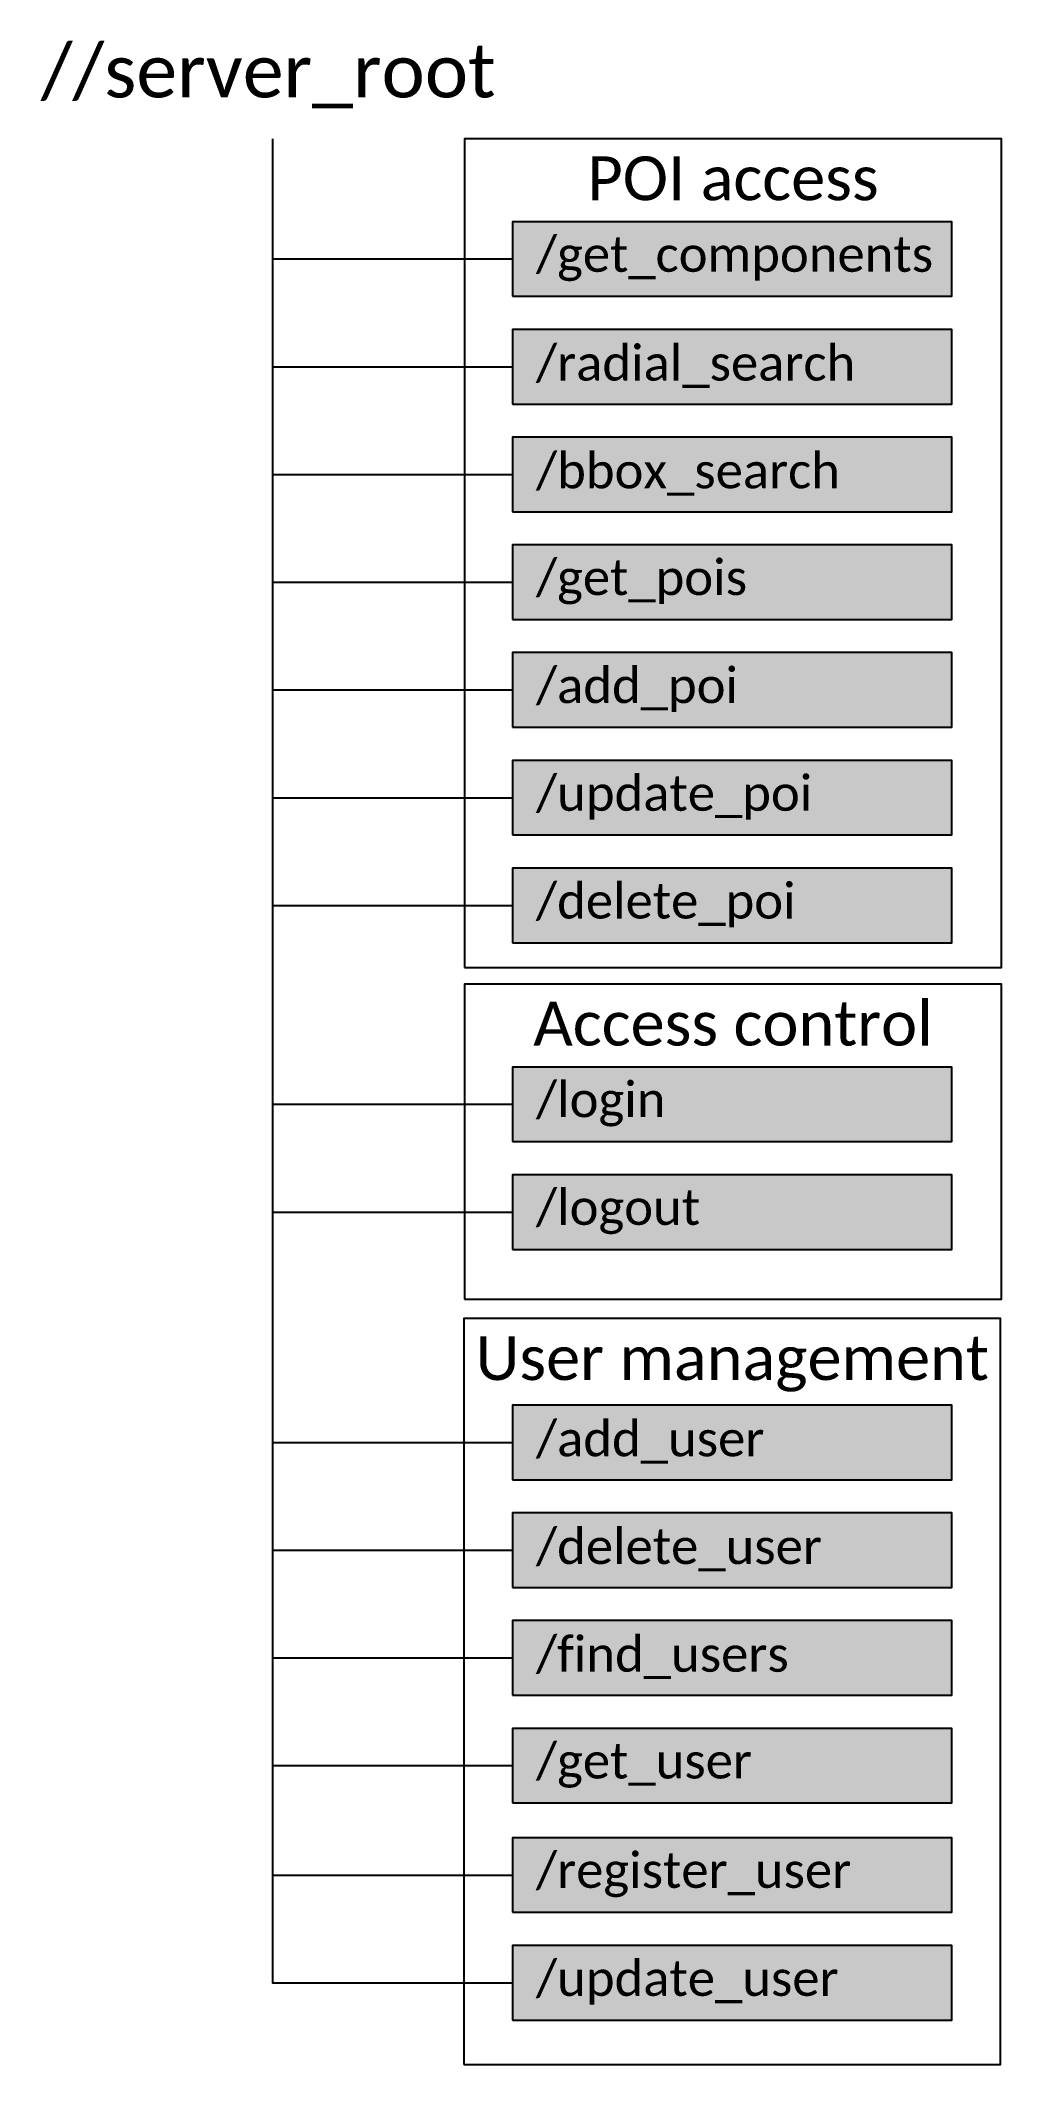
# Model space of a CAD drawing. Extents: x 18 to 76, y 0 to 122.
import ezdxf

# ---------------------------------------------------------------- set-up
doc = ezdxf.new("R2010")
doc.units = 0
doc.header["$MEASUREMENT"] = 0
doc.layers.get('0').update_dxf_attribs({"linetype": 'CONTINUOUS'})
doc.layers.add('CONNECTOR', color=7, linetype='CONTINUOUS')
doc.styles.get("Standard").update_dxf_attribs({"font": 'txt.shx'})

msp = doc.modelspace()

# ---------------------------------------------------------------- hatches: boundary and pattern name
for points in [[(46.13, 106.77), (72.63, 106.77), (72.63, 111.27), (46.13, 111.27)], [(46.13, 100.27), (72.63, 100.27), (72.63, 104.77), (46.13, 104.77)], [(46.13, 93.77), (72.63, 93.77), (72.63, 98.27), (46.13, 98.27)], [(46.13, 87.27), (72.63, 87.27), (72.63, 91.77), (46.13, 91.77)], [(46.13, 80.77), (72.63, 80.77), (72.63, 85.27), (46.13, 85.27)], [(46.13, 74.27), (72.63, 74.27), (72.63, 78.77), (46.13, 78.77)], [(46.13, 67.77), (72.63, 67.77), (72.63, 72.27), (46.13, 72.27)], [(46.13, 55.77), (72.63, 55.77), (72.63, 60.27), (46.13, 60.27)], [(46.13, 49.27), (72.63, 49.27), (72.63, 53.77), (46.13, 53.77)], [(46.13, 35.37), (72.63, 35.37), (72.63, 39.87), (46.13, 39.87)], [(46.13, 28.87), (72.63, 28.87), (72.63, 33.37), (46.13, 33.37)], [(46.13, 22.37), (72.63, 22.37), (72.63, 26.87), (46.13, 26.87)], [(46.13, 15.87), (72.63, 15.87), (72.63, 20.37), (46.13, 20.37)], [(46.13, 9.27), (72.63, 9.27), (72.63, 13.77), (46.13, 13.77)], [(46.13, 2.77), (72.63, 2.77), (72.63, 7.27), (46.13, 7.27)]]:
    msp.add_hatch(color=2).paths.add_polyline_path(points)

# ---------------------------------------------------------------- linework, layer by layer
at = {"color": 7, "linetype": 'CONTINUOUS'}
for points in [[(43.23, 66.27), (75.63, 66.27), (75.63, 116.27), (43.23, 116.27)], [(46.13, 106.77), (72.63, 106.77), (72.63, 111.27), (46.13, 111.27)], [(46.13, 100.27), (72.63, 100.27), (72.63, 104.77), (46.13, 104.77)], [(46.13, 93.77), (72.63, 93.77), (72.63, 98.27), (46.13, 98.27)], [(46.13, 87.27), (72.63, 87.27), (72.63, 91.77), (46.13, 91.77)], [(46.13, 80.77), (72.63, 80.77), (72.63, 85.27), (46.13, 85.27)], [(46.13, 74.27), (72.63, 74.27), (72.63, 78.77), (46.13, 78.77)], [(46.13, 67.77), (72.63, 67.77), (72.63, 72.27), (46.13, 72.27)], [(43.23, 46.27), (75.63, 46.27), (75.63, 65.27), (43.23, 65.27)], [(46.13, 55.77), (72.63, 55.77), (72.63, 60.27), (46.13, 60.27)], [(46.13, 49.27), (72.63, 49.27), (72.63, 53.77), (46.13, 53.77)], [(43.18, 0.09), (75.58, 0.09), (75.58, 45.09), (43.18, 45.09)], [(46.13, 35.37), (72.63, 35.37), (72.63, 39.87), (46.13, 39.87)], [(46.13, 28.87), (72.63, 28.87), (72.63, 33.37), (46.13, 33.37)], [(46.13, 22.37), (72.63, 22.37), (72.63, 26.87), (46.13, 26.87)], [(46.13, 15.87), (72.63, 15.87), (72.63, 20.37), (46.13, 20.37)], [(46.13, 9.27), (72.63, 9.27), (72.63, 13.77), (46.13, 13.77)], [(46.13, 2.77), (72.63, 2.77), (72.63, 7.27), (46.13, 7.27)]]:
    msp.add_lwpolyline(points, close=True, dxfattribs=at)
at = {"layer": 'CONNECTOR', "linetype": 'CONTINUOUS'}
for points in [[(31.63, 116.27), (31.63, 83.02), (46.13, 83.02)], [(31.63, 116.27), (31.63, 76.52), (46.13, 76.52)], [(31.63, 116.27), (31.63, 70.02), (46.13, 70.02)], [(31.63, 116.27), (31.63, 89.52), (46.13, 89.52)], [(31.63, 116.27), (31.63, 102.52), (46.13, 102.52)], [(31.63, 116.27), (31.63, 109.02), (46.13, 109.02)], [(31.63, 116.27), (31.63, 96.02), (46.13, 96.02)], [(31.63, 106.77), (31.63, 37.62), (46.13, 37.62)], [(31.63, 100.27), (31.63, 31.12), (46.13, 31.12)], [(31.63, 93.77), (31.63, 24.62), (46.13, 24.62)], [(31.63, 87.27), (31.63, 18.12), (46.13, 18.12)], [(31.63, 80.77), (31.63, 58.02), (46.13, 58.02)], [(31.63, 74.27), (31.63, 51.52), (46.13, 51.52)], [(31.63, 67.77), (31.63, 11.52), (46.13, 11.52)], [(31.63, 61.27), (31.63, 5.02), (46.13, 5.02)]]:
    msp.add_lwpolyline(points, dxfattribs=at)

# ---------------------------------------------------------------- texts
for s, insert, char_height, width, attachment_point in [('\\C7;\\fCalibri|b0|i0|;\\H3.1750242233276;//server_root', (31.38, 120.02), 3.175, 62.5, 5), ('\\C7;\\fCalibri|b0|i0|;\\H2.6458414077759;POI access', (59.43, 115.21), 2.6458, 32.4, 2), ('\\C7;\\fCalibri|b0|i0|;\\H2.1166585922241;/get_components', (47.54, 109.02), 2.1167, 26.5, 4), ('\\C7;\\fCalibri|b0|i0|;\\H2.1166585922241;/radial_search', (47.54, 102.52), 2.1167, 26.5, 4), ('\\C7;\\fCalibri|b0|i0|;\\H2.1166585922241;/bbox_search', (47.54, 96.02), 2.1167, 26.5, 4), ('\\C7;\\fCalibri|b0|i0|;\\H2.1166585922241;/get_pois', (47.54, 89.52), 2.1167, 26.5, 4), ('\\C7;\\fCalibri|b0|i0|;\\H2.1166585922241;/add_poi', (47.54, 83.02), 2.1167, 26.5, 4), ('\\C7;\\fCalibri|b0|i0|;\\H2.1166585922241;/update_poi', (47.54, 76.52), 2.1167, 26.5, 4), ('\\C7;\\fCalibri|b0|i0|;\\H2.1166585922241;/delete_poi', (47.54, 70.02), 2.1167, 26.5, 4), ('\\C7;\\fCalibri|b0|i0|;\\H2.6458414077759;Access control', (59.43, 64.21), 2.6458, 32.4, 2), ('\\C7;\\fCalibri|b0|i0|;\\H2.1166585922241;/login', (47.54, 58.02), 2.1167, 26.5, 4), ('\\C7;\\fCalibri|b0|i0|;\\H2.1166585922241;/logout', (47.54, 51.52), 2.1167, 26.5, 4), ('\\C7;\\fCalibri|b0|i0|;\\H2.6458414077759;User management', (59.38, 44.03), 2.6458, 32.4, 2), ('\\C7;\\fCalibri|b0|i0|;\\H2.1166585922241;/add_user', (47.54, 37.62), 2.1167, 26.5, 4), ('\\C7;\\fCalibri|b0|i0|;\\H2.1166585922241;/delete_user', (47.54, 31.12), 2.1167, 26.5, 4), ('\\C7;\\fCalibri|b0|i0|;\\H2.1166585922241;/find_users', (47.54, 24.62), 2.1167, 26.5, 4), ('\\C7;\\fCalibri|b0|i0|;\\H2.1166585922241;/get_user', (47.54, 18.12), 2.1167, 26.5, 4), ('\\C7;\\fCalibri|b0|i0|;\\H2.1166585922241;/register_user', (47.54, 11.52), 2.1167, 26.5, 4), ('\\C7;\\fCalibri|b0|i0|;\\H2.1166585922241;/update_user', (47.54, 5.02), 2.1167, 26.5, 4)]:
    msp.add_mtext(s, dxfattribs=dict(insert=insert, char_height=char_height, width=width, attachment_point=attachment_point))

doc.saveas('drawing.dxf')
